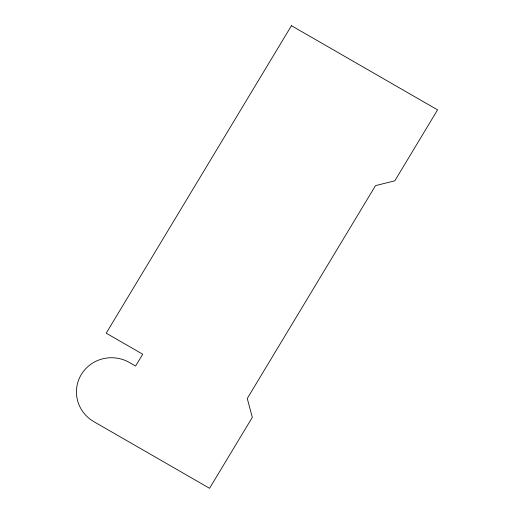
<?xml version="1.0" encoding="UTF-8"?>
<svg xmlns="http://www.w3.org/2000/svg" width="514" height="514" viewBox="0 0 514 514"><rect width="100%" height="100%" fill="white"/><g stroke="black" fill="none" stroke-linecap="round" stroke-linejoin="round"><path stroke-width="0.77" d="M291.451 25.7L106.199 333.181L142.731 354.223L135.606 366.045L129.515 362.543A35.28 34.361 6.4 0 0 81.263 374.571A35.28 34.361 6.4 0 0 93.889 421.673L209.564 488.3L252.316 417.342L247.26 398.504L375.516 185.631L394.816 180.819L437.568 109.861L291.451 25.7"/></g></svg>
